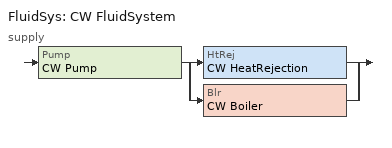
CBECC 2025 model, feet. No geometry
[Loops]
FluidSys 'CW FluidSystem'
 supply: Pump 'CW Pump' > split
  | HtRej 'CW HeatRejection'
  | Blr 'CW Boiler'
[Proj]
MF8 Restructure Prototype: GasType=NaturalGas; CliZn=ClimateZone12; ZipCode=95814; HVACAutoSizing=0; UseExcptDsgnModel=0; RunTitle=MF8 Restructure Prototype; AnalysisType=Title24Compliance; ResDwellUnits=1; DebugScreen=1
[ResProj]
2019 Prototype 7320ft2 Prop Elec: StdDesignFuel_Ckg=Proposed; StdDesignFuel_Dry=Proposed; StdDesignFuel_HVAC=Electricity; StdDesignFuel_DHW=Proposed; StdDesignCompactDistrib=0; StdDesignDrnWtrHtRecov=0; StdDesignHPWHLocOverride=0; StdDesignWinPerfAdjust=0; CALGreen=0; PVCompCredit=0; PVWDCSysSize=( 1, 0, 0, 0, 0 ); AllowExcessPVEDR=0; ReducedPVReq=0; BattMaxCap=0; BattGridHarmCredit=0; SimSpeedOption=Compliance; SpecifyTargetDRtg=0; Address=1516 Ninth St; RunScope=Newly Constructed; IsMultiFamily=1; CentralMFamLaundry=0; DfltMFamLaundryZn=Zone1; UseDefaultACH50=1; Status=New; IsVerified=0; ProjInclKitchen=1; InsulConsQuality=Yes; NumAddBedrooms=0; AllOrientations=0; HasGarage=0; TakeCntrlElecDHWSlrPVCred=0; IAQSupInletsAccessible=1; IAQHasFID=1; StdDesignIAQType[1]=Bal w/ Ht Recov; StdDesignIAQFanPwr[1]=0.6; StdIAQHtRec_SRE[1]=67; StdIAQHtRec_ASRE[1]=72; ApplRefrigZone[1]=Zone1; ApplWasherZone[1]=Zone1; ApplDryerZone[1]=Zone1; ApplCookZone[1]=Zone1; ApplDishZone[1]=Zone1; Appl_HaveRefrig[1]=1; Appl_HaveDish[1]=1; Appl_HaveCook[1]=1; Appl_HaveWasher[1]=1; Appl_HaveDryer[1]=1; CSERpt_ZnDataDump=0; CSERpt_HVACDescrip=0; CSERpt_ZnEnergy=0; CSERpt_HtPumpHtg=0; CSERpt_Mtr_All=0; CSERpt_Mtr_Elec=0; CSERpt_Mtr_NGas=0; CSERpt_Mtr_Othr=0; CSERpt_ZnEnergy_DD=0; CSERpt_Mtr_All_DD=0; CSERpt_Mtr_Elec_DD=0; CSERpt_Mtr_NGas_DD=0; CSERpt_Mtr_Othr_DD=0; CSERpt_ZnEnergy_CD=0; CSERpt_Mtr_All_CD=0; CSERpt_Mtr_Elec_CD=0; CSERpt_Mtr_NGas_CD=0; CSERpt_Mtr_Othr_CD=0; CSERpt_ZnEnergy_HD=0; CSERpt_Mtr_All_HD=0; CSERpt_Mtr_Elec_HD=0; CSERpt_Mtr_NGas_HD=0; CSERpt_Mtr_Othr_HD=0
[Bldg]
Building: TotStoryCnt=2; AboveGrdStoryCnt=2
[ResZnGrp]
ResZn Group F1; ResZn Group F2; ResZn Group Attic
[ResZn] Type=Conditioned; Status=New; HVACSysStatus=New; HVACSysVerified=0; DHWSys1Status=New; DHWSys1Verified=0; FloorArea=3660; CeilingHeight=8; FloorHeight=9; WinHeadHeight=6.7; NumStories=1
Name | Bottom
Zone1 | 0.7
Zone2 | 9.7
[ResExtWall] Status=New; Construction=Exterior Wall Cons; Tilt=90; Absorptivity=0.5
Name | Orientation | OrientationValue | Area
Zone1WallFront; Zone2WallFront | Front | 0 | 1037
Zone1WallLeft; Zone2WallLeft | Left | 90 | 255
Zone1WallBack; Zone2WallBack | Back | 180 | 1037
Zone1WallRight; Zone2WallRight | Right | 270 | 255
[ResWin] Status=New; WinType=ResidentialWindowType 1; SpecMethod=Window Dimensions (required for fins/overhangs); Height=5; Width=3; UfactorSHGCSource=NFRC; exHeight=5; exWidth=3; exNFRCUfactor=0.3; exNFRCSHGC=0.23; exUfactorSHGCSource=NFRC; exExteriorShade=Insect Screen (default); ModelFinsOverhang=0; OverhangDepth=1; OverhangDistUp=1.33; OverhangExL=3; OverhangExR=3; OverhangFlap=0.4; exOverhangDepth=1; exOverhangDistUp=1.33; exOverhangExL=3; exOverhangExR=3; exOverhangFlap=0.4; LeftFinDepth=0; LeftFinBotUp=0; exLeftFinDepth=0; exLeftFinBotUp=0; RightFinDepth=0; RightFinTopUp=0; RightFinDistR=0; RightFinBotUp=0; exRightFinDepth=0; exRightFinTopUp=0; exRightFinDistR=0; exRightFinBotUp=0
Name | Multiplier | exMultiplier | LeftFinTopUp | LeftFinDistL | exLeftFinTopUp | exLeftFinDistL
Zone1WinFront; Zone1WinBack; Zone2WinFront | 10.98 | 10.98 | 0 | 0 | 0 | 0
Zone1WinLeft; Zone1WinRight; Zone2WinLeft | 2.7 | 2.7 | 0 | 0 | 0 | 0
Zone2WinBack | 10.98 | 10.98 | 1.33 | 1 | 1.33 | 1
Zone2WinRight | 2.7 | 2.7 | 1.33 | 1 | 1.33 | 1
[ResDr] Status=New; Area=80; Ufactor=0.2; exUfactor=0.2
Zone1DoorFront; Zone2DoorFront
[ResSlabFlr]
Zone1Slab: Status=New; Area=3660; Surface=Default (80% carpeted/covered, 20% exposed); Perimeter=304; HeatedSlab=0; EdgeInsulation=0; EdgeInsulOption=R-7, 16 inches; exSurface=Default (80% carpeted/covered, 20% exposed); exEdgeInsulOption=R-5, 8 inches
[DwellUnit] Count=2
Name | DwellUnitTypeRef | CondFlrArea | WasherZoneRef | DryerZoneRef
OneBedroomDownstairsZone1 | OneBedroomZ1 | 750 | Zone1 | Zone1
TwoBedroomDownstairsZone1 | TwoBedroomZ1 | 1080 | Zone1 | Zone1
OneBedroomUpstairsZone1 | OneBedroomZ1 | 750 | Zone2 | Zone2
TwoBedroomUpstairsZone1 | TwoBedroomZ1 | 1080 | Zone2 | Zone2
[ResCeilingBelowAttic]
Zone2ToAtticCeiling: Status=New; Area=3660; Construction=Ceiling Below Attic Cons; AtticZone=Attic
[ResIntFlr]
Zone2ToZone1InteriorFloor: Status=New; Area=3660; FloorZ=9.7; Construction=Interior Floor; IsPartySurface=1; OtherSideModeled=1; Outside=Zone1
[ResAttic]
Attic: Type=Ventilated; Status=New; RoofRise=5; Construction=Attic Roof Cons; RoofSolReflect=0.2; RoofEmiss=0.85
[PVArray]
PV Array: DCSysSize=15.7; CalFlexibleInstallOpt=CFI1
[FluidSys]
CW FluidSystem: Type=CondenserWater
[FluidSeg] Sys=CW FluidSystem
Name | Type
CW SupFluidSegment | PrimarySupply
CW RetFluidSegment | PrimaryReturn
[Pump]
CW Pump: Sys=CW FluidSystem
[HtRej]
CW HeatRejection: Sys=CW FluidSystem; FluidSegInRef=CW RetFluidSegment; FluidSegOutRef=CW SupFluidSegment; CapRtd=70000
[Blr]
CW Boiler: Sys=CW FluidSystem; Type=HotWater; FuelSrc=Gas; FluidSegInRef=CW RetFluidSegment; FluidSegOutRef=CW SupFluidSegment; CapRtd=22000; AFUE=0.82
[ResConsAssm] RoofDeckLayer=Wood Siding/sheathing/decking; FloorSurfaceLayer=Carpeted; FloorDeckLayer=Wood Siding/sheathing/decking; OtherSideFinishLayer=Gypsum Board; RaisedHeelTruss=0; RaisedHeelTrussHeight=3.5
Name | CanAssignTo | Type | RoofingLayer | InsideFinishLayer | CavityLayer | FrameLayer | SheathInsulLayerRVal | WallExtFinishLayer | RadiantBarrier | RoofingType | CavInsulOverFrame | FlrExtConditions
Exterior Wall Cons | Exterior Walls | Wood Framed Wall | Light Roof (Asphalt Shingle) | Gypsum Board | R 19 in 5-1/2 in. cavity (R-18) | 2x6 @ 16 in. O.C. | 5 | Synthetic Stucco | 0 | all others
Ceiling Below Attic Cons | Ceilings (below attic) | Wood Framed Ceiling | Light Roof (Asphalt Shingle) | Gypsum Board | R 38 | 2x4 Bottom Chord of Truss @ 24 in. O.C. |  |  | 0 | all others
Interior Floor Cons; Interior Floor | Interior Floors | Wood Framed Floor | Light Roof (Asphalt Shingle) | Gypsum Board |  | 2x12 @ 16 in. O.C. |  |  | 0 | all others
Attic Roof Cons | Attic Roofs | Wood Framed Ceiling | 10 PSF (RoofTileAirGap) |  |  | 2x4 @ 24 in. O.C. |  |  | 1 | Steep Slope Roof tile, metal tile, or wood shakes | 0
Garage Attic Roof Cons | Attic Roofs | Wood Framed Ceiling | 10 PSF (RoofTileAirGap) |  |  | 2x4 @ 24 in. O.C. |  |  | 0 | Steep Slope Roof tile, metal tile, or wood shakes | 0
Ext Floor Cons | Exterior Floors | Wood Framed Floor | Light Roof (Asphalt Shingle) | Gypsum Board | R 19 in 5-1/2 in. cavity (R-18) | 2x4 @ 16 in. O.C. |  |  | 0 | all others |  | Exterior
Garage Ext Wall Cons | Exterior Walls | Wood Framed Wall | Light Roof (Asphalt Shingle) | Gypsum Board |  | 2x4 @ 16 in. O.C. |  | Synthetic Stucco | 0 | all others
Garage Ceiling Below Attic Cons | Ceilings (below attic) | Wood Framed Ceiling | Light Roof (Asphalt Shingle) | Gypsum Board |  | 2x4 Bottom Chord of Truss @ 24 in. O.C. |  |  | 0 | all others
R19 IntFloor Cons | Interior Floors | Wood Framed Floor | Light Roof (Asphalt Shingle) | Gypsum Board | R 19 in 5-1/2 in. cavity (R-18) | 2x6 @ 16 in. O.C. |  |  | 0 | all others
IntWall Cons | Interior Walls | Wood Framed Wall | Light Roof (Asphalt Shingle) | Gypsum Board | R 21 | 2x6 @ 16 in. O.C. |  |  | 0 | all others
[ResMat]
Name | Density | SpecHeat | Conductivity | ConductivityCT | RValPerInch | Thickness | ConductivityQII
SoftWood | 35 | 0.39 | 0.08167 | 0.0012 | 1.0204
Steel | 489 | 0.12 | 26.2 |  | 0.00318
SIPSskin | 41 | 0.45 | 0.06127 | 0.0012 | 1.36 | 0.4375
Ceiling Insul | 1.5 | 0.2 |  | 0.00418
Other Insul | 1.5 | 0.2 |  | 0.0032537
Gypsum Board | 40 | 0.27 | 0.09167 | 0.0001217 | 0.9091 | 0.5
Insul-R4-D1.5-SH0.35-C0.02083 | 1.5 | 0.35 | 0.0208325 | 0.00175 |  | 1 | 0.0208325
Synthetic Stucco | 58 | 0.2 | 0.2 |  | 0.5333 | 0.375
Carpet | 12.3 | 0.34 | 0.02 |  | 4.1667 | 0.5
Wood layer | 41 | 0.45 | 0.06127 | 0.0012 | 1.36 | 0.5
TileGap | 0.075 | 0.24 | 0.07353 |  | 1.1333 | 0.75
10 PSF Roof | 120 | 0.2 | 1 |  | 0.0833 | 1
VertWallCavity | 0.075 | 0.24 | 0.314 | 0.00397 | 1.1333 | 3.5
3 Coat Stucco | 116 | 0.2 | 0.4167 |  | 0.2686 | 0.875
Ins-R21-D1.5-SH0.2-C0.02183 | 1.5 | 0.2 | 0.0218254 | 0.0032537 |  |  | 0.0218254
Ins-R9.1-D1.5-SH0.2-C0.03205 | 1.5 | 0.2 | 0.0320513 | 0.00418 |  |  | 0.0320513
Ins-R13-D1.5-SH0.2-C0.02244 | 1.5 | 0.2 | 0.0224376 | 0.0032537 |  |  | 0.0224376
FrameGap | 0 | 0 | 200 |  | 0.000417
Ins-R18-D1.5-SH0.2-C0.0162 | 1.5 | 0.2 | 0.0162037 | 0.0032537 |  |  | 0.0162037
Ins-R18-D1.5-SH0.2-C0.02546 | 1.5 | 0.2 | 0.025463 | 0.0032537 |  |  | 0.025463
Ins-R1-D1.5-SH0.2-C0.29167 | 1.5 | 0.2 | 0.291667 | 0.0032537 |  |  | 0.291667
Insul-R5-D1.5-SH0.35-C0.01667 | 1.5 | 0.35 | 0.016666 | 0.00175 |  | 1 | 0.016666
[ResWinType]
ResidentialWindowType 1
[DwellUnitType] WasherOption=In-Unit; DryerOption=In-Unit; DryerFuel=Electricity; CookFuel=Electricity; IAQSupInletsAccessible=1; IAQHasFID=1; IAQOption=Individual IAQ Fans; IAQFanCnt=( 1, 1, 1, 1 ); HVACSysType=Central Heating and Cooling System; HVACCentralRef[1]=WSHP-ResidentialCentralHeatingCoolingSystem 1; HVACFanRef=HVACFan-HeatPump; HVACDistRef=AirDistributionSystem; NumDHWSysTypes=1; TotShowersServed[1]=1; TotBathsServed[1]=1; CompactDistrib=not compact; CDSpecFixDists=0; ServesAsDHWHtr=0; DHWSystemType=Standard; DHWAmbientCond=Unconditioned
Name | NumBedrooms | CondFlrArea | IAQFanRef[1] | DHWSysRef[1]
OneBedroomZ1 | 1 | 750 | IAQFan1 | DHWHeatpumpZ1
TwoBedroomZ1 | 2 | 1080 | IAQFan2 | DHWHeatpumpZ1
OneBedroomZ2 | 1 | 750 | IAQFan1 | DHWHeatpumpZ2
TwoBedroomZ2 | 2 | 1080 | IAQFan2 | DHWHeatpumpZ2
[ResHVACSys]
HVACGasElectric: Type=Other Heating and Cooling System; Status=New; CFIClVentFlow=0; CFIClVentPwr=0; NumHeatSystemTypes=1; HeatSystemCount[1]=1; HeatSystem[1]=HeatingComponent; HeatDucted=1; NumCoolSystemTypes=1; CoolSystemCount[1]=1; CoolSystem[1]=CoolingComponent; CoolDucted=1; NumHtPumpSystemTypes=0; HtPumpDucted=0; ServesAsDHWHtr=0; DHWTankVolume=50; DHWIntInsulRVal=0; DHWExtInsulRVal=0; DHWAmbientCond=Unconditioned; DistribSystem=AirDistributionSystem; Fan=HVACFan-Furnace
[ResHtgSys]
HeatingComponent: Type=CntrlFurnace - Fuel-fired central furnace; AutoSize=1
[ResClgSys]
CoolingComponent: Type=SplitAirCond - Split air conditioning system; EffMetric=SEER2/EER2; SEER=14; EER=11.7; CFMperTon=350; ACCharge=Verified; RefrigerantType=R410A; AutoSize=1; UseEERinAnalysis=1; IsMultiSpeed=0; IsZonal=0
[ResHtPumpSys]
HeatpumpSystem: Type=SplitHeatPump - Central split heat pump; HSPF=8.2; AutoSize=1; Cap47=24000; Cap17=12000; SEER=14; EER=11.7; CFMperTon=350; RefrigerantType=R410A; IsMultiSpeed=0; IsZonal=0; UseEERinAnalysis=1; IsDualFuel=0; VCHPDucts=Unducted; HtgSizingFactor=0.75
[ResCentralHtgClgSys]
WSHP-ResidentialCentralHeatingCoolingSystem 1: Type=Water source heat pump; CWFluidSegInRef=CW SupFluidSegment; CWFluidSegOutRef=CW RetFluidSegment; WSHPCOP=4.3; WSHPEER=13
[ResDistSys]
AirDistributionSystem: Type=Ducts located entirely in conditioned space; Status=New; DefaultSystem=1; HasBypassDuct=0; IsLessThanFortyFt=0
[ResFanSys] Type=Single Speed Fan; DefaultSystem=0; WperCFMCool=0.45
HVACFan-Furnace; HVACFan-HeatPump
[ResIAQFan] WperCFMIAQ=0.6; IAQFanType=Balanced; IncludesRecov=1; SensRecovEff=67; AdjSensRecovEff=72; SetPerfByHVIInterp=0
Name | IAQCFM
IAQFan1 | 37.5
IAQFan2 | 54.9
[ResDHWSys] SystemType=Standard; UseMaxDurNumHtrs=0; CHPWHIntegPkgType=Residential (NEEA rated) Product; CHPWHLoopTankConfig=None (return to Primary); CHPWHLoopTankType=Electric Resistance; TotShowersServed=1; TotBathsServed=1; DemRespControl=Basic
Name | CentralRecircType | CentralDHWType | DHWHeater[1] | HeaterMult[1] | RecircPumpPwr | LoopPipeInsulThk[1] | RecircPipeLoc[1] | NRecircLoops | BranchLossModel | CHPWHSysDescrip | CHPWHCompType | CHPWHAutosize | CHPWHNumComp | CHPWHTotTankVol | CHPWHTankCount | CHPWHTankRVal | CHPWHTankLoc | CHPWHSrcAirLoc | CHPWHLoopTankVol | LoopHeater
DHWGas | Central with Recirculation | Other | Gas | 1 | 62.1667 | 1.5 | Semi-Conditioned | 1 | Old Scheduled (independent of draws)
DHWHeatpumpZ1 | Non-Central |  | HeatpumpZ1 |  | 10 | 2 | Semi-Conditioned |  |  | Single Pass Primary | Sanden GS3-45HPA-US (4kW cap @ 40F) | 0 | 2 | 160 | 1 | 16 | Outside | Outside | 80 | DHW Loop Tank Heater 1
DHWElectric | Non-Central |  | Electric | 1 |  | 1.5 | Conditioned
DHWHeatpumpZ2 | Non-Central |  | HeatpumpZ2 |  | 10 | 2 | Semi-Conditioned |  |  | Single Pass Primary | Sanden GS3-45HPA-US (4kW cap @ 40F) | 0 | 2 | 160 | 1 | 16 | Outside | Outside | 80 | DHW Loop Tank Heater 1
[ResDWHRSys] Type=Vertical; CSARatedEff=50
Drain Water Heat Recovery System 1; Drain Water Heat Recovery System 2
[ResWtrHtr] ExtInsulRVal=0; AmbientCond=Unconditioned; HasElecMiniTank=0; ElecMiniTankPower=0
Name | HeaterElementType | TankType | HPWHCategory | EnergyFactor | TankVolume | IntInsulRVal | StandbyLossFrac | RecovEff | HPWHBrand | HPWHModel | TankOutside | ASHPTSrcOutside | NonStdTankVolume | RatedFlow | TankZone
Gas | Gas | Boiler | Non-UEF Rated | 0.8 | 150 | 12 | 750 | 70
HeatpumpZ1 | Heat Pump | Small Storage | Residential (NEEA rated) Product | 0.59 | 50 | 0 |  |  | (generic) | UEF 2 (50 gal) | 0 | 1 | 275
Electric | Electric Resistance | Consumer Instantaneous (UEF) | Non-UEF Rated | 0.92 | 0 | 0 |  | 99 |  |  |  |  |  | 2
HeatpumpZ2 | Heat Pump | Small Storage | Residential (NEEA rated) Product | 0.59 | 50 | 0 |  |  | (generic) | UEF 2 (50 gal) | 0 | 1 | 275 |  | Zone2
[ResLpTankHtr]
DHW Loop Tank Heater 1: whResHtPwr=4500; whVol=80; TankOutside=1
